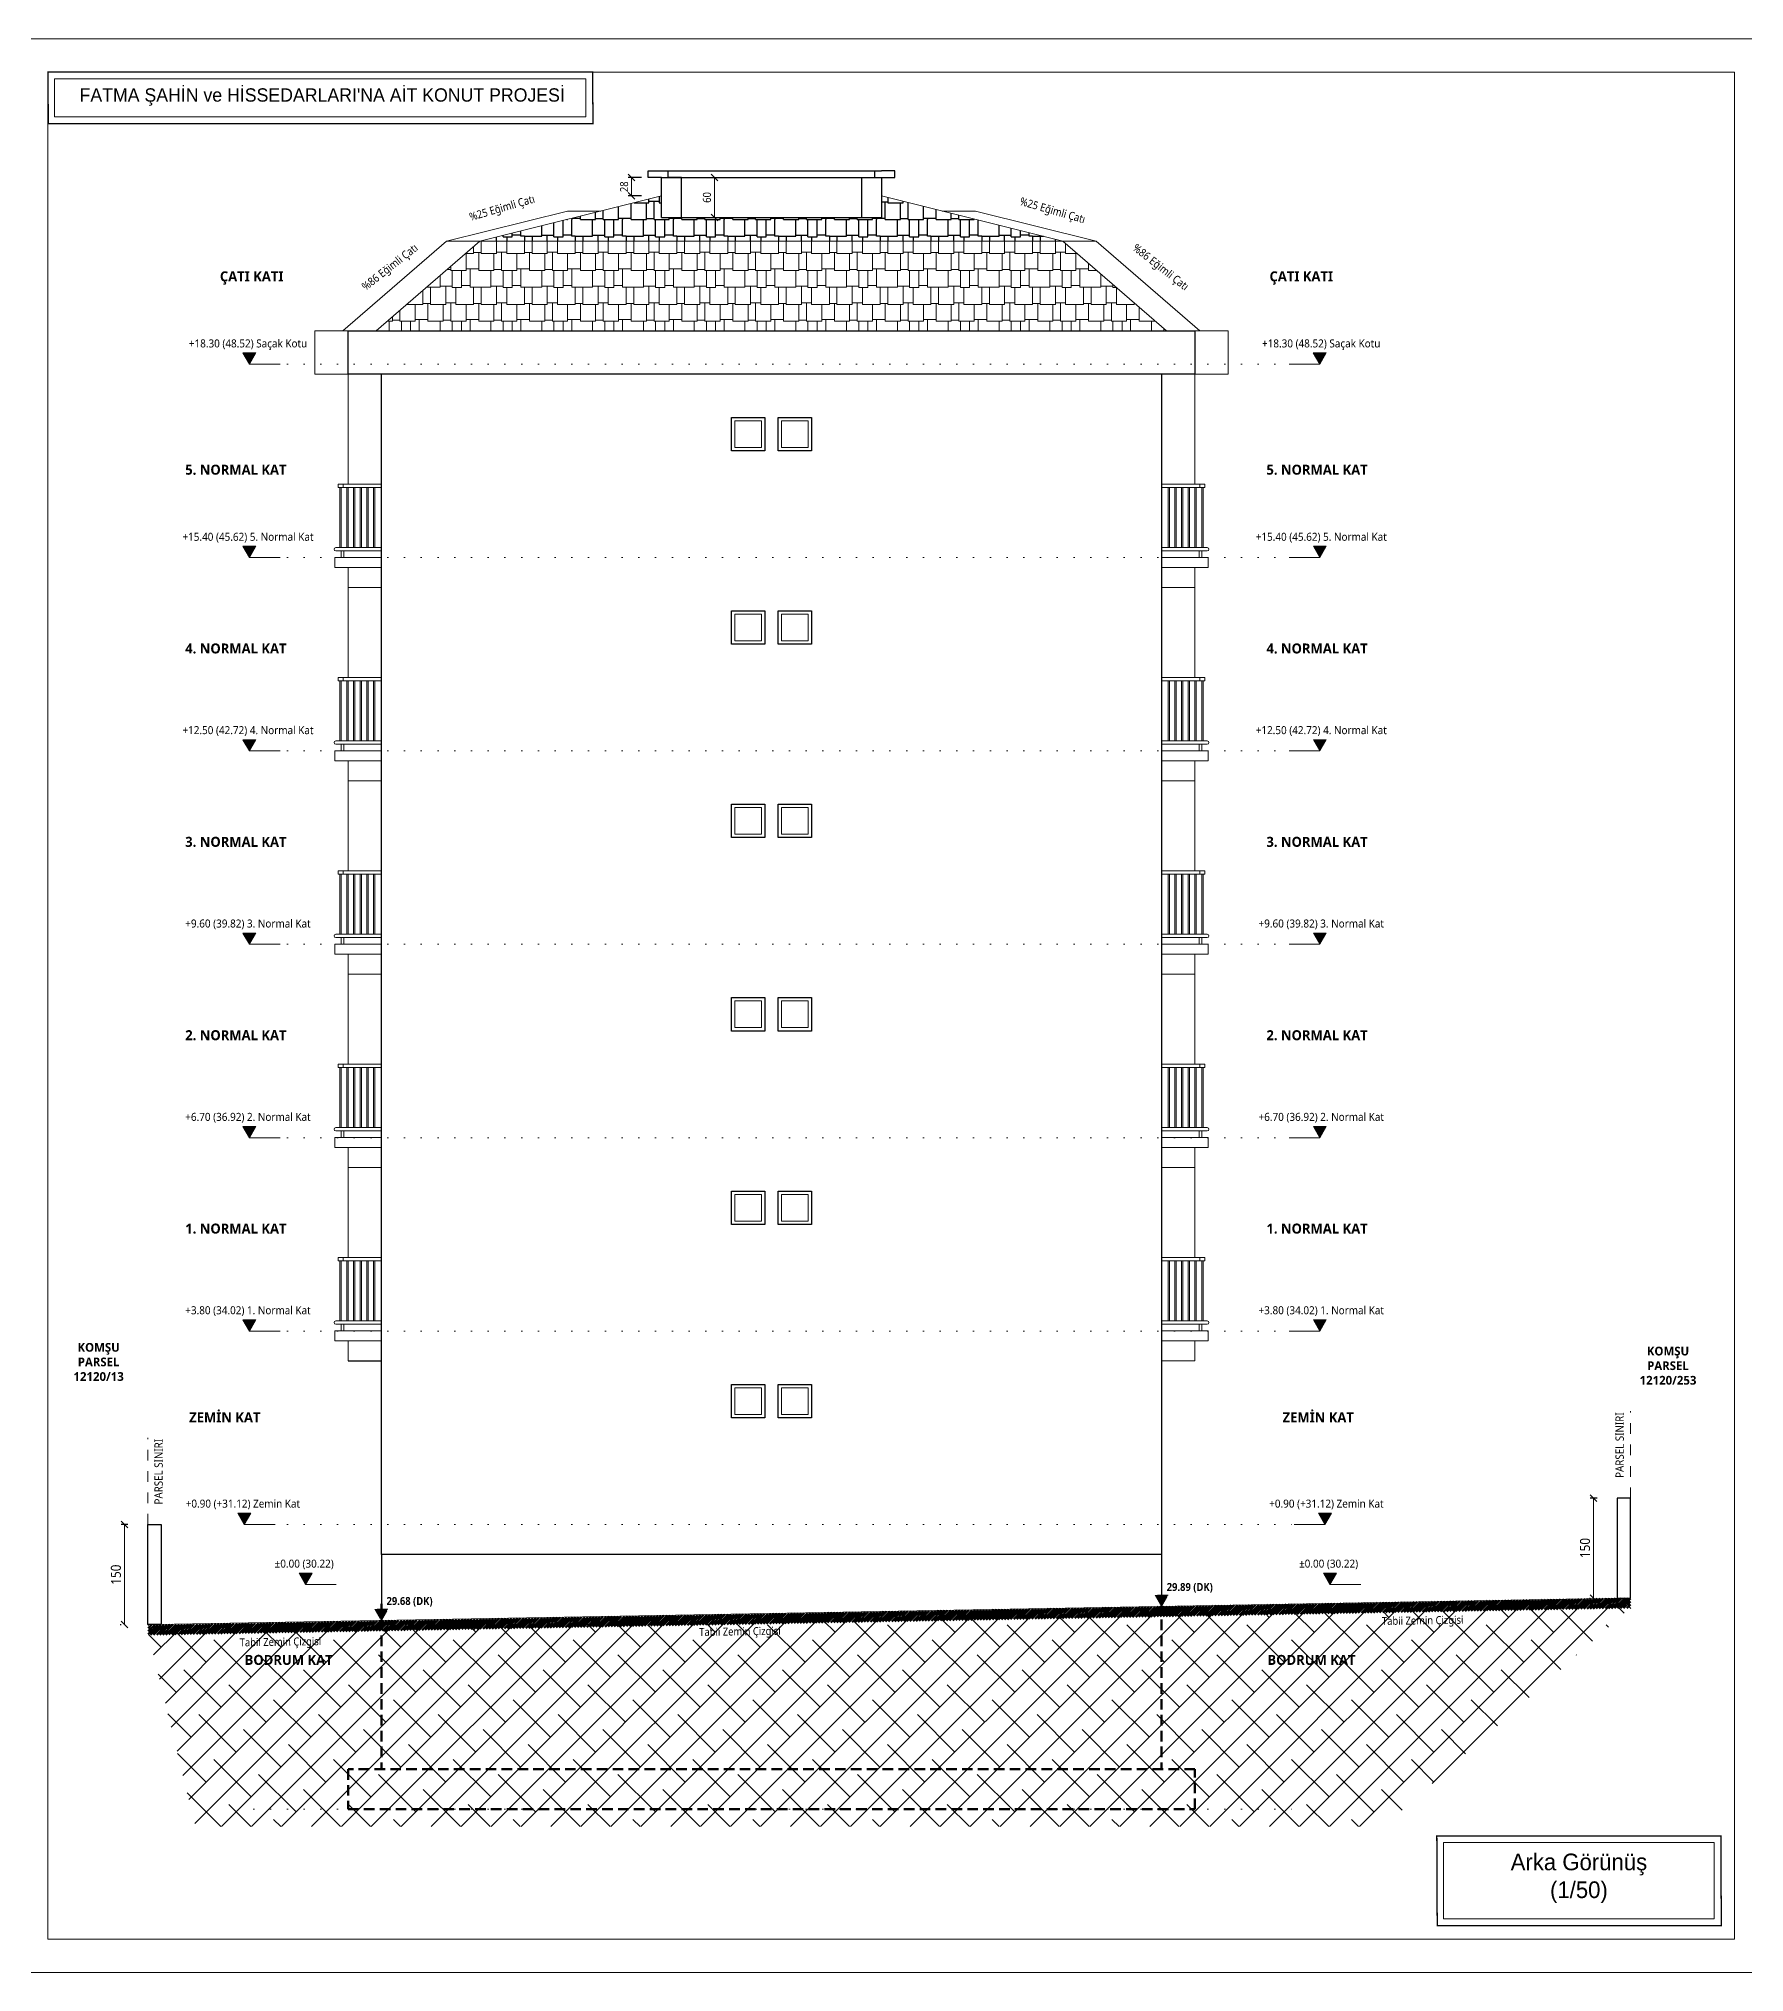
# Model space of a CAD drawing. Header units: metres. Extents: x 14968 to 56958, y -40276 to -31129.
# Drawn here: x 51565 to 54123, y -37376 to -34476 of the extents above; entities that cross this region are included whole.
import ezdxf
from ezdxf.enums import TextEntityAlignment as Align

# ---------------------------------------------------------------- set-up
doc = ezdxf.new("R2010")
doc.units = ezdxf.units.M
for name, pattern in [('DOT', [0.25, 0, -0.25]), ('HIDDEN2', [4.7625, 3.175, -1.5875]), ('JIS_02_1.2', [64.008, 32.004, -32.004])]:
    doc.linetypes.add(name, pattern=pattern)
doc.layers.get('0').update_dxf_attribs({"lineweight": 13})
doc.layers.get('Defpoints').update_dxf_attribs({"lineweight": 9})
for name, color, linetype, lineweight in [('A ANTET', 7, 'Continuous', 13), ('A DIŞ ZEMİN', 7, 'Continuous', 50), ('A DUVAR', 7, 'Continuous', 25), ('A DUVAR İZİ', 7, 'HIDDEN2', 50), ('A KORKULUK', 87, 'Continuous', 9), ('A KOT KESİT', 51, 'Continuous', 15), ('A PENCERE', 140, 'Continuous', 9), ('A TABİİ ZEMİN ÇİZGİSİ', 81, 'JIS_02_1.2', 9), ('A TOPRAK', 17, 'Continuous', 5), ('A YAZI', 7, 'Continuous', 13), ('A YAZI VAZ', 7, 'Continuous', 13), ('A ÇATI', 11, 'Continuous', 9), ('A ÖLÇÜ KESİT', 31, 'Continuous', 9)]:
    doc.layers.add(name, color=color, linetype=linetype, lineweight=lineweight)
doc.layers.add('A GÖRÜNÜŞ', color=7, linetype='Continuous', true_color=0x848484)
doc.layers.add('A ÇATI GÖR', color=7, linetype='Continuous', true_color=0x848484)
doc.layers.add('A KESİT DUVAR GÖRÜNÜŞ', color=7, linetype='Continuous', lineweight=9, true_color=0x848484)
doc.layers.add('A KOT KESİT KAT HİZASI', color=7, linetype='DOT', lineweight=15, true_color=0xffff7f)
doc.styles.add('HİB ARIAL 95', font='arial.ttf', dxfattribs={"width": 0.95})
doc.styles.add('HİB GENISO .9', font='GENISO.ttf', dxfattribs={"width": 0.9})
doc.styles.add('HİB Segoe Semibold', font='')
doc.styles.add('HİB Segoe Semilight .95', font='segoeuisl.ttf', dxfattribs={"width": 0.9})
doc.styles.get('HİB Segoe Semibold').set_extended_font_data('Segoe UI Semibold')
doc.dimstyles.new('HİB', dxfattribs={"dimtxt": 12, "dimasz": 18, "dimexe": 5, "dimexo": 30, "dimgap": 5, "dimtad": 1, "dimdec": 0, "dimzin": 0, "dimdsep": 46, "dimtxsty": 'HİB GENISO .9', "dimblk": 'CLOSEDBLANK', "dimtsz": 5, "dimcen": 0.09, "dimclrd": 256, "dimclre": 256, "dimclrt": 256, "dimadec": 0, "dimazin": 0, "dimtfac": 1, "dimtdec": 4, "dimtix": 1, "dimtofl": 0, "dimtmove": 0, "dimatfit": 3, "dimfxl": 30, "dimfxlon": 1, "dimtvp": 1, "dimtolj": 1, "dimtzin": 0, "dimlwd": -1, "dimlwe": -3, "dimarcsym": 0})
pattern_1 = [(0, (-589.545, 2.286), (76.2, 76.2), [7.62, -68.58]), (0, (-581.925, 0), (76.2, 76.2), [22.86, -53.34]), (0, (-559.065, 1.524), (76.2, 76.2), [11.43, -64.77]), (0, (-547.635, 0), (76.2, 76.2), [22.86, -53.34]), (0, (-524.775, 2.286), (76.2, 76.2), [11.43, -64.77]), (0, (-578.115, 25.146), (76.2, 76.2), [22.86, -53.34]), (0, (-589.545, 26.67), (76.2, 76.2), [11.43, -64.77]), (0, (-555.255, 27.43), (76.2, 76.2), [15.24, -60.96]), (0, (-540.015, 25.146), (76.2, 76.2), [26.67, -49.53]), (0, (-589.545, 51.054), (76.2, 76.2), [25.908, -50.292]), (0, (-563.64, 52.58), (76.2, 76.2), [18.288, -57.912]), (0, (-545.35, 50.29), (76.2, 76.2), [13.716, -62.484]), (0, (-531.63, 53.34), (76.2, 76.2), [12.954, -63.246]), (180, (-513.345, 51.054), (-76.2, -76.2), [5.334, -70.866]), (90, (-581.925, 0), (-76.2, 76.2), [26.67, -49.53]), (90, (-559.065, 0), (-76.2, 76.2), [25.146, -51.054]), (90, (-547.635, 0), (-76.2, 76.2), [27.432, -48.768]), (90, (-524.775, 0), (-76.2, 76.2), [25.146, -51.054]), (90, (-555.255, 25.146), (-76.2, 76.2), [27.432, -48.768]), (90, (-563.64, 51.054), (-76.2, 76.2), [25.146, -51.054]), (90, (-545.35, 50.29), (-76.2, 76.2), [25.908, -50.292]), (270, (-589.545, 51.054), (76.2, -76.2), [25.908, -50.292]), (270, (-578.115, 51.054), (76.2, -76.2), [25.908, -50.292]), (270, (-540.015, 50.29), (76.2, -76.2), [25.146, -51.054]), (90, (-518.68, 51.054), (-76.2, 76.2), [25.146, -51.054]), (90, (-531.63, 50.29), (-76.2, 76.2), [25.908, -50.292]), (270, (-518.68, 2.286), (76.2, -76.2), [2.286, -73.914])]

# ---------------------------------------------------------------- blocks, each defined once
blk = doc.blocks.new('*D735')
at = {"layer": 'A ÖLÇÜ KESİT', "ltscale": 0.5}
for p, q in [((53901.6, -36669.5), (53891.6, -36659.5)), ((53896.6, -36814.5), (53896.6, -36664.5)), ((53891.6, -36809.5), (53901.6, -36819.5))]:
    blk.add_line(p, q, dxfattribs=at)
at = {"layer": 'A ÖLÇÜ KESİT', "lineweight": -3, "ltscale": 0.5}
for p, q in [((53901.8, -36664.5), (53891.6, -36664.5)), ((53890.4, -36814.5), (53891.6, -36814.5))]:
    blk.add_line(p, q, dxfattribs=at)
at = {"layer": 'Defpoints', "color": 0}
for p in [(53896.6, -36664.5), (53931.8, -36664.5), (53920.4, -36814.5)]:
    blk.add_point(p, dxfattribs=at)
at = {"layer": 'A ÖLÇÜ KESİT', "ltscale": 0.5, "insert": (53883.8, -36739.5), "char_height": 15, "attachment_point": 5, "rotation": 90, "style": 'HİB Segoe Semilight .95'}
blk.add_mtext('\\A1;150', dxfattribs=at)
blk = doc.blocks.new('_ClosedBlank')
at = {"color": 0, "linetype": 'ByBlock', "lineweight": -2}
for p, q in [((-1, 0.166667), (0, 0)), ((-1, 0.166667), (-1, -0.166667)), ((0, 0), (-1, -0.166667))]:
    blk.add_line(p, q, dxfattribs=at)
blk = doc.blocks.new('TABİİ ZEMİN ÖLÇÜSÜ')
at = {"ltscale": 0.5}
h = blk.add_hatch(color=256, dxfattribs=at)
h.dxf.hatch_style = 1
h.paths.add_polyline_path([(9.7, 16.9), (-9.7, 16.9), (0, 0)])
blk.add_lwpolyline([(9.7, 16.9), (-9.7, 16.9), (0, 0)], close=True, dxfattribs=at)
at = {"ltscale": 0.5, "style": 'HİB Segoe Semilight .95', "width": 0.9}
blk.add_attdef('KOT', text='', height=12, dxfattribs=at).set_placement((-0.1, 30.3), align=Align.MIDDLE)
blk = doc.blocks.new('*D736')
at = {"layer": 'A ÖLÇÜ KESİT', "ltscale": 0.5}
for p, q in [((51698.5, -36709.4), (51688.5, -36699.4)), ((51693.5, -36854.4), (51693.5, -36704.4)), ((51688.5, -36849.4), (51698.5, -36859.4))]:
    blk.add_line(p, q, dxfattribs=at)
at = {"layer": 'A ÖLÇÜ KESİT', "lineweight": -3, "ltscale": 0.5}
for p, q in [((51698.7, -36704.4), (51688.5, -36704.4)), ((51687.3, -36854.4), (51688.5, -36854.4))]:
    blk.add_line(p, q, dxfattribs=at)
at = {"layer": 'Defpoints', "color": 0}
for p in [(51693.5, -36704.4), (51728.7, -36704.4), (51717.3, -36854.4)]:
    blk.add_point(p, dxfattribs=at)
at = {"layer": 'A ÖLÇÜ KESİT', "ltscale": 0.5, "insert": (51680.7, -36779.4), "char_height": 15, "attachment_point": 5, "rotation": 90, "style": 'HİB Segoe Semilight .95'}
blk.add_mtext('\\A1;150', dxfattribs=at)
blk = doc.blocks.new('BBBALKON')
at = {"layer": 'A KESİT DUVAR GÖRÜNÜŞ', "ltscale": 0.5}
for p, q in [((28899.3, 3468.8), (28899.3, 3333.8)), ((28899.3, 3208.8), (28899.3, 3178.8)), ((28899.3, 3178.8), (28849.3, 3178.8))]:
    blk.add_line(p, q, dxfattribs=at)
blk.add_lwpolyline([(28849.3, 3223.8), (28919.3, 3223.8), (28919.3, 3208.8), (28849.3, 3208.8)], dxfattribs=at)
at = {"layer": 'A KORKULUK', "ltscale": 0.5}
for p, q in [((28906.8, 3333.8), (28849.3, 3333.8)), ((28906.8, 3328.8), (28849.3, 3328.8))]:
    blk.add_line(p, q, dxfattribs=at)
at = {"layer": 'A KORKULUK'}
for p, q in [((28849.3, 3238.8), (28917.7, 3238.8)), ((28849.3, 3233.8), (28917.7, 3233.8))]:
    blk.add_line(p, q, dxfattribs=at)
for points in [[(28861.2, 3328.8), (28861.2, 3238.8), (28859.2, 3238.8), (28859.2, 3328.8)], [(28871.2, 3328.8), (28871.2, 3238.8), (28869.2, 3238.8), (28869.2, 3328.8)], [(28881.2, 3328.8), (28881.2, 3238.8), (28879.2, 3238.8), (28879.2, 3328.8)], [(28891.2, 3328.8), (28891.2, 3238.8), (28889.2, 3238.8), (28889.2, 3328.8)], [(28901.2, 3328.8), (28901.2, 3238.8), (28899.2, 3238.8), (28899.2, 3328.8)], [(28911.5, 3328.8), (28911.5, 3238.8), (28909.5, 3238.8), (28909.5, 3328.8)], [(28905.7, 3233.8), (28905.7, 3223.8), (28909.7, 3223.8), (28909.7, 3233.8)]]:
    blk.add_lwpolyline(points, close=True, dxfattribs=at)
at = {"layer": 'A KORKULUK', "ltscale": 0.5}
blk.add_lwpolyline([(28914.3, 3333.8), (28906.8, 3333.8), (28906.8, 3328.8), (28914.3, 3328.8)], close=True, dxfattribs=at)
at = {"layer": 'A KORKULUK'}
blk.add_arc((28917.7, 3236.3), 2.5, 270, 90, dxfattribs=at)
blk = doc.blocks.new('*D1831')
at = {"layer": 'A ÖLÇÜ KESİT', "ltscale": 0.5}
for p, q in [((52583.2, -34689.1), (52573.2, -34679.1)), ((52578.2, -34744), (52578.2, -34684.1)), ((52573.2, -34739), (52583.2, -34749))]:
    blk.add_line(p, q, dxfattribs=at)
at = {"layer": 'A ÖLÇÜ KESİT', "lineweight": -3, "ltscale": 0.5}
for p, q in [((52557.8, -34684.1), (52573.2, -34684.1)), ((52557.8, -34744), (52573.2, -34744))]:
    blk.add_line(p, q, dxfattribs=at)
at = {"layer": 'Defpoints', "color": 0}
for p in [(52578.2, -34684.1), (52587.8, -34684.1), (52587.8, -34744)]:
    blk.add_point(p, dxfattribs=at)
at = {"layer": 'A ÖLÇÜ KESİT', "ltscale": 0.5, "insert": (52567, -34714), "char_height": 12, "attachment_point": 5, "rotation": 90, "style": 'HİB Segoe Semilight .95'}
blk.add_mtext('\\A1;60', dxfattribs=at)
blk = doc.blocks.new('*D1832')
at = {"layer": 'A ÖLÇÜ KESİT', "ltscale": 0.5}
for p, q in [((52459, -34689.1), (52449, -34679.1)), ((52449, -34706.8), (52459, -34716.8)), ((52454, -34711.8), (52454, -34684.1))]:
    blk.add_line(p, q, dxfattribs=at)
at = {"layer": 'A ÖLÇÜ KESİT', "lineweight": -3, "ltscale": 0.5}
for p, q in [((52468.8, -34684.1), (52449, -34684.1)), ((52468.8, -34711.8), (52449, -34711.8))]:
    blk.add_line(p, q, dxfattribs=at)
at = {"layer": 'Defpoints', "color": 0}
for p in [(52454, -34684.1), (52498.8, -34684.1), (52498.8, -34711.8)]:
    blk.add_point(p, dxfattribs=at)
at = {"layer": 'A ÖLÇÜ KESİT', "ltscale": 0.5, "insert": (52442.8, -34697.9), "char_height": 12, "attachment_point": 5, "rotation": 90, "style": 'HİB Segoe Semilight .95'}
blk.add_mtext('\\A1;28', dxfattribs=at)
blk = doc.blocks.new('KOT KESİT')
at = {"layer": 'A KOT KESİT', "transparency": 33554687}
h = blk.add_hatch(color=256, dxfattribs=at)
h.dxf.hatch_style = 1
h.paths.add_polyline_path([(9.7, 16.9), (-9.7, 16.9), (0, 0)])
at = {"layer": 'A KOT KESİT'}
blk.add_line((0, 0), (46.1, 0), dxfattribs=at)
blk.add_lwpolyline([(9.7, 16.9), (-9.7, 16.9), (0, 0)], close=True, dxfattribs=at)
at = {"layer": 'A KOT KESİT', "ltscale": 100, "transparency": 33554687, "style": 'HİB Segoe Semilight .95', "width": 0.95}
blk.add_attdef('YAZI', text='', height=12, dxfattribs=at).set_placement((-2.1, 25.2), align=Align.CENTER)

msp = doc.modelspace()

# ---------------------------------------------------------------- hatches: boundary and pattern name
at = {"layer": 'A DIŞ ZEMİN', "ltscale": 0.5, "true_color": 0x848484, "transparency": 33554687}
h = msp.add_hatch(dxfattribs=at)
h.set_pattern_fill('ANSI31', color=252)
h.set_pattern_definition([(45, (-194.459, 107.4614), (-2.24506403, 2.24506403), [])])
h.paths.add_polyline_path([(53951.8, -36829.5), (53951.8, -36814.5), (51729.2, -36855), (51729.2, -36870)])
at = {"layer": 'A TOPRAK', "ltscale": 0.5, "transparency": 33554687}
h = msp.add_hatch(dxfattribs=at)
h.set_pattern_fill('ANSI38-METRIC', color=256, scale=10)
h.set_pattern_definition([(45, (0, -2), (-22.45064, 22.45064), []), (135, (0, -2), (-67.351921, 22.45064), [79.375, -47.625])])
h.paths.add_polyline_path([(51728.7, -36865), (51799.9, -37157.2), (53582.2, -37157.2), (53951.8, -36828.8)])
at = {"layer": 'A ÇATI', "transparency": 33554687}
h = msp.add_hatch(dxfattribs=at)
h.set_pattern_fill('SHAKES1', color=256, scale=3)
h.set_pattern_definition(pattern_1)
h.paths.add_polyline_path([(53256.3, -34914.1), (53100.9, -34779.5), (52226.6, -34779.5), (52071.2, -34914.1)])
at = {"layer": 'A ÇATI GÖR', "transparency": 33554687}
h = msp.add_hatch(dxfattribs=at)
h.set_pattern_fill('SHAKES1', color=256, scale=3)
h.set_pattern_definition(pattern_1)
h.paths.add_polyline_path([(52498.8, -34711.8), (52408, -34734.4), (52226.6, -34779.5), (53100.9, -34779.5), (52828.8, -34711.8), (52828.8, -34744), (52498.8, -34744)])

# ---------------------------------------------------------------- linework, layer by layer
at = {"layer": 'A ANTET'}
msp.add_lwpolyline([(28638.9, -34475.9), (56958.3, -34475.9), (56958.3, -37375.9), (28638.9, -37375.9)], close=True, dxfattribs=at)
at = {"layer": 'A ANTET', "linetype": 'ByBlock', "ltscale": 100}
for points in [[(51579.3, -34603.3, 2.02, 2.02, 0), (52396.1, -34603.3, 2.02, 2.02, 0), (52395.5, -34525.9, 2.02, 2.02, 0), (51578.7, -34525.9, 2.02, 2.02, 0)], [(53662.1, -37305.9, 2.02, 2.02, 0), (54088.1, -37305.9, 2.02, 2.02, 0), (54087.5, -37171.2, 2.02, 2.02, 0), (53661.5, -37171.2, 2.02, 2.02, 0)]]:
    msp.add_lwpolyline(points, format="xyseb", close=True, dxfattribs=at)
for points in [[(51588.8, -34536), (52385.6, -34536), (52385.6, -34593.2), (51588.8, -34593.2)], [(53671.6, -37181.3), (54077.6, -37181.3), (54077.6, -37295.8), (53671.6, -37295.8)]]:
    msp.add_lwpolyline(points, close=True, dxfattribs=at)
at = {"layer": 'A DIŞ ZEMİN', "ltscale": 0.5}
msp.add_lwpolyline([(51728.7, -36854.4, 1, 1, 0), (53951.8, -36814.5, 0, 0, 0)], format="xyseb", dxfattribs=at)
at = {"layer": 'A DUVAR', "ltscale": 0.5}
for p, q in [((52478.8, -34684.1), (52478.8, -34674.1)), ((52478.8, -34674.1), (52498.8, -34674.1)), ((52498.8, -34674.1), (52828.8, -34674.1)), ((52508.8, -34684.1), (52508.8, -34674.1)), ((52818.8, -34684.1), (52818.8, -34674.1)), ((52848.8, -34674.1), (52828.8, -34674.1)), ((52848.8, -34684.1), (52848.8, -34674.1)), ((52498.8, -34684.1), (52478.8, -34684.1)), ((52498.8, -34744), (52498.8, -34684.1)), ((52498.8, -34684.1), (52828.8, -34684.1)), ((52528.8, -34684.1), (52508.8, -34684.1)), ((52528.8, -34744), (52528.8, -34684.1)), ((52798.8, -34684.1), (52798.8, -34744)), ((52798.8, -34684.1), (52818.8, -34684.1)), ((52828.8, -34684.1), (52828.8, -34744)), ((52828.8, -34684.1), (52848.8, -34684.1)), ((52498.8, -34744), (52828.8, -34744)), ((52078.8, -36459.1), (52078.8, -34979.1)), ((53248.8, -34979.1), (53248.8, -36459.1)), ((52078.8, -36749.1), (52078.8, -36459.1)), ((53248.8, -36459.1), (53248.8, -36749.1)), ((53248.8, -36749.1), (52078.8, -36749.1))]:
    msp.add_line(p, q, dxfattribs=at)
msp.add_lwpolyline([(53298.8, -34914.1), (53298.8, -34979.1), (52028.8, -34979.1), (52028.8, -34914.1)], close=True, dxfattribs=at)
at = {"layer": 'A DUVAR'}
for points in [[(52603.7, -35044.1), (52653.7, -35044.1), (52653.7, -35094.1), (52603.7, -35094.1)], [(52673.8, -35044.1), (52723.8, -35044.1), (52723.8, -35094.1), (52673.8, -35094.1)], [(52603.7, -35334.1), (52653.7, -35334.1), (52653.7, -35384.1), (52603.7, -35384.1)], [(52673.8, -35334.1), (52723.8, -35334.1), (52723.8, -35384.1), (52673.8, -35384.1)], [(52603.7, -35624.1), (52653.7, -35624.1), (52653.7, -35674.1), (52603.7, -35674.1)], [(52673.8, -35624.1), (52723.8, -35624.1), (52723.8, -35674.1), (52673.8, -35674.1)], [(52603.7, -35914.1), (52653.7, -35914.1), (52653.7, -35964.1), (52603.7, -35964.1)], [(52673.8, -35914.1), (52723.8, -35914.1), (52723.8, -35964.1), (52673.8, -35964.1)], [(52603.7, -36204.1), (52653.7, -36204.1), (52653.7, -36254.1), (52603.7, -36254.1)], [(52673.8, -36204.1), (52723.8, -36204.1), (52723.8, -36254.1), (52673.8, -36254.1)], [(52603.7, -36494.1), (52653.7, -36494.1), (52653.7, -36544.1), (52603.7, -36544.1)], [(52673.8, -36494.1), (52723.8, -36494.1), (52723.8, -36544.1), (52673.8, -36544.1)], [(53951.8, -36664.5), (53931.8, -36664.5), (53931.8, -36814.5), (53951.8, -36814.5)], [(51728.7, -36704.4), (51748.7, -36704.4), (51748.7, -36854.4), (51728.7, -36854.4)]]:
    msp.add_lwpolyline(points, close=True, dxfattribs=at)
at = {"layer": 'A DUVAR İZİ', "ltscale": 5}
for p, q in [((52078.8, -36823.1), (52078.8, -37071.1)), ((53248.8, -36823.1), (53248.8, -37071.1))]:
    msp.add_line(p, q, dxfattribs=at)
msp.add_lwpolyline([(52028.8, -37131.1), (53298.8, -37131.1), (53298.8, -37071.1), (52028.8, -37071.1)], close=True, dxfattribs=at)
at = {"layer": 'A GÖRÜNÜŞ', "ltscale": 0.5}
for p, q in [((52078.8, -36749.1), (52078.8, -36848.1)), ((53248.8, -36749.1), (53248.8, -36827.1))]:
    msp.add_line(p, q, dxfattribs=at)
at = {"layer": 'A KESİT DUVAR GÖRÜNÜŞ', "ltscale": 0.5}
for p, q in [((52176.6, -34779.5), (52358, -34734.4)), ((52358, -34734.4), (52408, -34734.4)), ((52969.5, -34734.4), (52919.5, -34734.4)), ((53150.9, -34779.5), (52969.5, -34734.4)), ((52021.2, -34914.1), (52176.6, -34779.5)), ((52226.6, -34779.5), (52176.6, -34779.5)), ((53100.9, -34779.5), (53150.9, -34779.5)), ((53306.3, -34914.1), (53150.9, -34779.5)), ((52028.8, -35009.1), (52028.8, -34979.1)), ((53298.8, -35009.1), (53298.8, -34979.1)), ((52078.8, -36459.1), (52028.8, -36459.1))]:
    msp.add_line(p, q, dxfattribs=at)
for points in [[(52028.8, -34979.1), (51978.8, -34979.1), (51978.8, -34914.1), (52028.8, -34914.1)], [(53298.8, -34979.1), (53348.8, -34979.1), (53348.8, -34914.1), (53298.8, -34914.1)]]:
    msp.add_lwpolyline(points, dxfattribs=at)
at = {"layer": 'A KOT KESİT KAT HİZASI', "ltscale": 100}
for p, q in [((51887.6, -34964.1), (53445.3, -34964.1)), ((51887.6, -35254.1), (53445.3, -35254.1)), ((51887.6, -35544.1), (53445.3, -35544.1)), ((51887.6, -35834.1), (53445.3, -35834.1)), ((51887.6, -36124.1), (53445.3, -36124.1)), ((51887.6, -36414.1), (53445.3, -36414.1)), ((51887.6, -36704.1), (53445.3, -36704.1)), ((51887.6, -37131.1), (53445.3, -37131.1))]:
    msp.add_line(p, q, dxfattribs=at)
at = {"layer": 'A PENCERE'}
for points in [[(52608.7, -35089.1), (52608.7, -35049.1), (52648.7, -35049.1), (52648.7, -35089.1)], [(52678.8, -35089.1), (52678.8, -35049.1), (52718.8, -35049.1), (52718.8, -35089.1)], [(52608.7, -35379.1), (52608.7, -35339.1), (52648.7, -35339.1), (52648.7, -35379.1)], [(52678.8, -35379.1), (52678.8, -35339.1), (52718.8, -35339.1), (52718.8, -35379.1)], [(52608.7, -35669.1), (52608.7, -35629.1), (52648.7, -35629.1), (52648.7, -35669.1)], [(52678.8, -35669.1), (52678.8, -35629.1), (52718.8, -35629.1), (52718.8, -35669.1)], [(52608.7, -35959.1), (52608.7, -35919.1), (52648.7, -35919.1), (52648.7, -35959.1)], [(52678.8, -35959.1), (52678.8, -35919.1), (52718.8, -35919.1), (52718.8, -35959.1)], [(52608.7, -36249.1), (52608.7, -36209.1), (52648.7, -36209.1), (52648.7, -36249.1)], [(52678.8, -36249.1), (52678.8, -36209.1), (52718.8, -36209.1), (52718.8, -36249.1)], [(52608.7, -36539.1), (52608.7, -36499.1), (52648.7, -36499.1), (52648.7, -36539.1)], [(52678.8, -36539.1), (52678.8, -36499.1), (52718.8, -36499.1), (52718.8, -36539.1)]]:
    msp.add_lwpolyline(points, close=True, dxfattribs=at)
at = {"layer": 'A TABİİ ZEMİN ÇİZGİSİ', "ltscale": 0.5}
for p, q in [((53951.8, -36664.5), (53951.8, -36534.5)), ((51728.7, -36704.4), (51728.7, -36574.4))]:
    msp.add_line(p, q, dxfattribs=at)
at = {"layer": 'A YAZI VAZ', "ltscale": 0.5}
msp.add_lwpolyline([(51578.7, -34525.9), (54108.1, -34525.9), (54108.1, -37325.9), (51578.7, -37325.9)], close=True, dxfattribs=at)
at = {"layer": 'A ÇATI'}
for p, q in [((52226.6, -34779.5), (52498.8, -34711.8)), ((53100.9, -34779.5), (52828.8, -34711.8)), ((52071.2, -34914.1), (52226.6, -34779.5)), ((52226.6, -34779.5), (53150.9, -34779.5)), ((53256.3, -34914.1), (53100.9, -34779.5))]:
    msp.add_line(p, q, dxfattribs=at)

# ---------------------------------------------------------------- block references
at = {"layer": 'A DUVAR', "ltscale": 0.5, "xscale": -1}
for p in [(80928.1, -38477.8), (80928.1, -38767.8), (80928.1, -39057.8), (80928.1, -39347.8), (80928.1, -39637.8)]:
    msp.add_blockref('BBBALKON', p, dxfattribs=at)
at = {"layer": 'A DUVAR', "ltscale": 0.5}
for p in [(24399.5, -38477.8), (24399.5, -38767.8), (24399.5, -39057.8), (24399.5, -39347.8), (24399.5, -39637.8)]:
    msp.add_blockref('BBBALKON', p, dxfattribs=at)
at = {"layer": 'A KOT KESİT'}
for p, values in [((51880.9, -34964.1), {'YAZI': '+18.30 (48.52) Saçak Kotu'}), ((51880.8, -35254.1), {'YAZI': '+15.40 (45.62) 5. Normal Kat'}), ((51880.8, -35544.1), {'YAZI': '+12.50 (42.72) 4. Normal Kat'}), ((51880.8, -35834.1), {'YAZI': '+9.60 (39.82) 3. Normal Kat'}), ((51880.8, -36124.1), {'YAZI': '+6.70 (36.92) 2. Normal Kat'}), ((51880.8, -36414.1), {'YAZI': '+3.80 (34.02) 1. Normal Kat'}), ((51873.2, -36704.1), {'YAZI': '+0.90 (+31.12) Zemin Kat'}), ((51965.1, -36794.1), {'YAZI': '%%P0.00 (30.22)'}), ((53501.3, -36794.1), {'YAZI': '%%P0.00 (30.22)'})]:
    msp.add_blockref('KOT KESİT', p, dxfattribs=at).add_auto_attribs(values)
ref = msp.add_blockref('KOT KESİT', (53486, -34964.1), dxfattribs=dict(at, xscale=-1))
ref.add_attrib('YAZI', '+18.30 (48.52) Saçak Kotu', dxfattribs={"ltscale": 100, "transparency": 33554687, "height": 12, "style": 'HİB Segoe Semilight .95', "width": 0.95}).set_placement((53488.1, -34938.9), align=Align.CENTER)
ref = msp.add_blockref('KOT KESİT', (53486.1, -35254.1), dxfattribs=dict(at, xscale=-1))
ref.add_attrib('YAZI', '+15.40 (45.62) 5. Normal Kat', dxfattribs={"ltscale": 100, "transparency": 33554687, "height": 12, "style": 'HİB Segoe Semilight .95', "width": 0.95}).set_placement((53488.2, -35228.9), align=Align.CENTER)
ref = msp.add_blockref('KOT KESİT', (53486.1, -35544.1), dxfattribs=dict(at, xscale=-1))
ref.add_attrib('YAZI', '+12.50 (42.72) 4. Normal Kat', dxfattribs={"ltscale": 100, "transparency": 33554687, "height": 12, "style": 'HİB Segoe Semilight .95', "width": 0.95}).set_placement((53488.2, -35518.9), align=Align.CENTER)
ref = msp.add_blockref('KOT KESİT', (53486.1, -35834.1), dxfattribs=dict(at, xscale=-1))
ref.add_attrib('YAZI', '+9.60 (39.82) 3. Normal Kat', dxfattribs={"ltscale": 100, "transparency": 33554687, "height": 12, "style": 'HİB Segoe Semilight .95', "width": 0.95}).set_placement((53488.2, -35808.9), align=Align.CENTER)
ref = msp.add_blockref('KOT KESİT', (53486.1, -36124.1), dxfattribs=dict(at, xscale=-1))
ref.add_attrib('YAZI', '+6.70 (36.92) 2. Normal Kat', dxfattribs={"ltscale": 100, "transparency": 33554687, "height": 12, "style": 'HİB Segoe Semilight .95', "width": 0.95}).set_placement((53488.2, -36098.9), align=Align.CENTER)
ref = msp.add_blockref('KOT KESİT', (53486.1, -36414.1), dxfattribs=dict(at, xscale=-1))
ref.add_attrib('YAZI', '+3.80 (34.02) 1. Normal Kat', dxfattribs={"ltscale": 100, "transparency": 33554687, "height": 12, "style": 'HİB Segoe Semilight .95', "width": 0.95}).set_placement((53488.2, -36388.9), align=Align.CENTER)
ref = msp.add_blockref('KOT KESİT', (53493.7, -36704.1), dxfattribs=dict(at, xscale=-1))
ref.add_attrib('YAZI', '+0.90 (+31.12) Zemin Kat', dxfattribs={"ltscale": 100, "transparency": 33554687, "height": 12, "style": 'HİB Segoe Semilight .95', "width": 0.95}).set_placement((53495.9, -36678.9), align=Align.CENTER)
at = {"layer": 'A TABİİ ZEMİN ÇİZGİSİ', "ltscale": 0.5}
ref = msp.add_blockref('TABİİ ZEMİN ÖLÇÜSÜ', (53248.8, -36827.1), dxfattribs=at)
ref.add_attrib('KOT', '29.89 (DK)', dxfattribs={"ltscale": 0.5, "height": 12, "style": 'HİB Segoe Semibold', "width": 0.9}).set_placement((53291, -36799.2), align=Align.MIDDLE)
ref = msp.add_blockref('TABİİ ZEMİN ÖLÇÜSÜ', (52078.8, -36848.1), dxfattribs=at)
ref.add_attrib('KOT', '29.68 (DK)', dxfattribs={"ltscale": 0.5, "height": 12, "style": 'HİB Segoe Semibold', "width": 0.9}).set_placement((52121, -36820.2), align=Align.MIDDLE)

# ---------------------------------------------------------------- texts
at = {"layer": 'A ANTET', "linetype": 'ByBlock', "ltscale": 100, "attachment_point": 5, "style": 'HİB ARIAL 95'}
for s, insert, char_height, width in [("\\pxql;FATMA ŞAHİN ve HİSSEDARLARI'NA AİT KONUT PROJESİ", (52362.6, -34563.4), 20, 1472.855), ('Arka Görünüş\\P(1/50)', (53874.6, -37234.9), 25, 406)]:
    msp.add_mtext(s, dxfattribs=dict(at, insert=insert, char_height=char_height, width=width))
at = {"layer": 'A TABİİ ZEMİN ÇİZGİSİ', "ltscale": 0.5, "char_height": 12, "width": 141.183, "attachment_point": 3, "rotation": 0.8965, "style": 'HİB Segoe Semilight .95'}
for insert in [(52687, -36857.4), (53710.8, -36840.9), (51997.9, -36873)]:
    msp.add_mtext('\\pxqc;Tabii Zemin Çizgisi', dxfattribs=dict(at, insert=insert))
at = {"layer": 'A YAZI', "ltscale": 100, "char_height": 12, "width": 110.401, "style": 'HİB Segoe Semilight .95'}
for s, insert, attachment_point, rotation in [('%25 Eğimli Çatı', (52209.4, -34737.7), 1, 16.1074), ('%25 Eğimli Çatı', (53135.6, -34741.4), 3, 343.8926), ('%86 Eğimli Çatı', (52047.8, -34844.8), 1, 38.168), ('%86 Eğimli Çatı', (53291.1, -34844.8), 3, 321.832)]:
    msp.add_mtext(s, dxfattribs=dict(at, insert=insert, attachment_point=attachment_point, rotation=rotation))
at = {"layer": 'A YAZI', "ltscale": 100, "style": 'HİB Segoe Semibold'}
for s, insert, char_height, width, attachment_point in [('\\pxi-3,l4,qc,t4;ÇATI KATI', (52009.7, -34824.8), 15, 265.894, 3), ('\\pxi-3,l4,qc,t4;ÇATI KATI', (53317.8, -34824.8), 15, 265.894, 1), ('\\pxi-3,l4,qc,t4;5. NORMAL KAT', (51986, -35114.8), 15, 265.894, 3), ('\\pxi-3,l4,qc,t4;5. NORMAL KAT', (53341.5, -35114.8), 15, 265.894, 1), ('\\pxi-3,l4,qc,t4;4. NORMAL KAT', (51986, -35382.9), 15, 265.894, 3), ('\\pxi-3,l4,qc,t4;4. NORMAL KAT', (53341.5, -35382.9), 15, 265.894, 1), ('\\pxi-3,l4,qc,t4;3. NORMAL KAT', (51986, -35672.9), 15, 265.894, 3), ('\\pxi-3,l4,qc,t4;3. NORMAL KAT', (53341.5, -35672.9), 15, 265.894, 1), ('\\pxi-3,l4,qc,t4;2. NORMAL KAT', (51986, -35962.9), 15, 265.894, 3), ('\\pxi-3,l4,qc,t4;2. NORMAL KAT', (53341.5, -35962.9), 15, 265.894, 1), ('\\pxi-3,l4,qc,t4;1. NORMAL KAT', (51986, -36252.9), 15, 265.894, 3), ('\\pxi-3,l4,qc,t4;1. NORMAL KAT', (53341.5, -36252.9), 15, 265.894, 1), ('\\pxqc;KOMŞU\\PPARSEL\\P12120/13', (51669.2, -36432), 13.125, 28.908, 3), ('\\pxqc;KOMŞU\\PPARSEL\\P12120/253', (54092.5, -36437.6), 13.125, 168.664, 3), ('\\pxqc;ZEMİN KAT', (51956.4, -36536.1), 15, 224.885, 3), ('\\pxqc;ZEMİN KAT', (53371.2, -36536.1), 15, 224.885, 1), ('\\pxqc;BODRUM KAT', (51827.2, -36899.8), 15, 224.885, 1), ('\\pxqc;BODRUM KAT', (53361, -36899.8), 15, 224.885, 1)]:
    msp.add_mtext(s, dxfattribs=dict(at, insert=insert, char_height=char_height, width=width, attachment_point=attachment_point))
at = {"layer": 'A YAZI', "ltscale": 0.5, "char_height": 12.5, "width": 160.632, "rotation": 90, "style": 'HİB Segoe Semilight .95'}
for insert, attachment_point in [((53942.1, -36665.5), 7), ((51738.4, -36705.4), 1)]:
    msp.add_mtext('\\pxqc;PARSEL SINIRI', dxfattribs=dict(at, insert=insert, attachment_point=attachment_point))

# ---------------------------------------------------------------- dimensions: what is measured, and where the dimension line sits
at = {"layer": 'A ÖLÇÜ KESİT', "ltscale": 0.5}
for base, p1, p2, override, picture, middle in [((52454, -34684.1), (52498.8, -34711.8), (52498.8, -34684.1), {"dimtxt": 12, "dimtxsty": 'HİB Segoe Semilight .95'}, '*D1832', (52442.8, -34697.9)), ((52578.2, -34684.1), (52587.8, -34744), (52587.8, -34684.1), {"dimtxt": 12, "dimtxsty": 'HİB Segoe Semilight .95'}, '*D1831', (52567, -34714)), ((53896.6, -36664.5), (53920.4, -36814.5), (53931.8, -36664.5), {"dimtxt": 15, "dimtxsty": 'HİB Segoe Semilight .95'}, '*D735', (53883.8, -36739.5)), ((51693.5, -36704.4), (51717.3, -36854.4), (51728.7, -36704.4), {"dimtxt": 15, "dimtxsty": 'HİB Segoe Semilight .95'}, '*D736', (51680.7, -36779.4))]:
    dim = msp.add_linear_dim(base=base, p1=p1, p2=p2, angle=90, dimstyle='HİB', override=override, dxfattribs=at)
    dim.commit()
    dim.dimension.update_dxf_attribs({"geometry": picture, "text_midpoint": middle})

doc.saveas('drawing.dxf')
